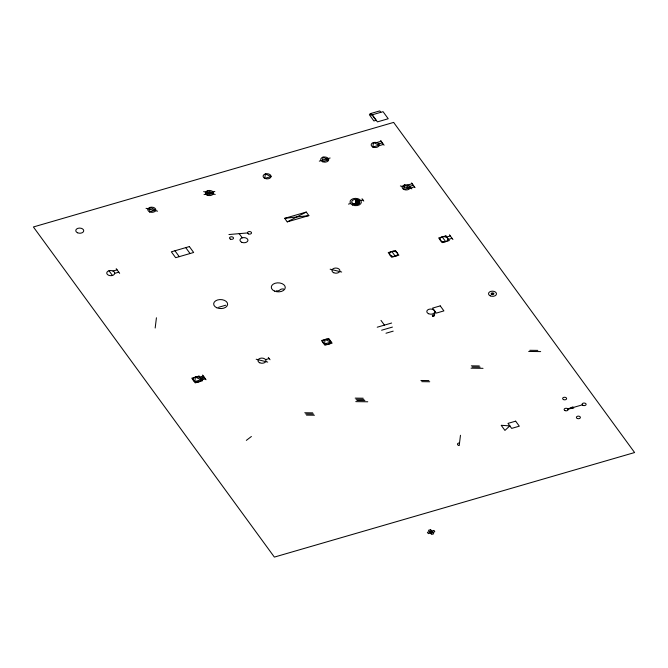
<?xml version="1.0" encoding="UTF-8"?>
<svg xmlns="http://www.w3.org/2000/svg" width="668" height="668" viewBox="0 0 668 668"><rect width="100%" height="100%" fill="white"/><g stroke="black" fill="none" stroke-linecap="round" stroke-linejoin="round"><path stroke-width="1" d="M155.176 328.021L156.429 317.768M460.469 435.277L459.217 445.523A1.996 1.286 1.8 0 1 457.48 444.111A1.996 1.286 1.8 0 1 459.534 442.959M246.333 440.379L251.402 436.488M287.248 221.876L306.278 212.065L308.858 215.605L287.248 221.876L284.668 218.336L306.278 212.065M567.917 409.033L572.885 406.87L573.745 408.048L567.917 409.033L582.329 404.85M376.685 142.576L381.203 141.265M204.032 194.588L214.837 191.457M319.304 161.13L330.117 157.999M378.748 143.879L382.346 142.835M378.973 145.724L383.499 144.405M407.68 185.019L412.181 183.708M112.992 271.024L117.075 269.839M348.487 204.099L350.591 203.489M360.795 200.525L362.899 199.916M409.726 186.33L413.333 185.278M114.721 273.321A3.991 2.58 1.8 0 0 108.926 270.774A3.991 2.58 1.8 0 0 108.55 275.233A3.991 2.58 1.8 0 0 114.721 273.321L118.795 272.193M409.977 188.159L414.477 186.856M446.249 237.165L450.332 235.979M447.969 239.52L452.061 238.334M218.62 307.28L225.826 305.192M199.707 377.069L203.314 376.026M200.425 378.046L204.032 377.002M265.555 359.626L269.154 358.574M377.228 327.211L391.64 323.028M491.306 294.104L493.702 293.402M201.068 378.931L204.675 377.888M201.786 379.917L205.393 378.873M381.612 330.226L392.417 327.086M432.446 315.889L434.25 315.363M385.995 333.24L393.201 331.144M429.491 531.611L431.611 530.993M430.584 533.106L432.705 532.496M284.668 218.336L308.858 215.605M228.932 234.535L247.586 232.932M529.816 350.299L537.807 350.391M528.68 351.451L540.663 351.593M471.324 365.847L479.307 365.947M472.184 367.024L480.167 367.124M471.049 368.177L483.022 368.327M420.89 380.484L428.873 380.585M421.75 381.662L429.733 381.762M355.184 398.128L363.167 398.22M356.044 399.305L364.027 399.406M356.904 400.483L364.895 400.583M355.768 401.635L367.751 401.785M304.75 412.766L312.733 412.857M305.61 413.943L313.601 414.043M306.47 415.12L314.461 415.22M400.357 185.954L411.889 188.793M357.238 200.208L358.933 200.625M356.328 200.417L359.434 201.185M355.844 200.734L359.635 201.669M355.568 201.101L359.685 202.12M355.501 201.527L359.618 202.538M352.086 203.055A1.996 1.286 1.8 0 0 354.75 203.715A1.996 1.286 1.8 0 0 355.693 202.012L359.459 202.938M355.885 202.496L359.192 203.314M355.81 202.913L358.833 203.656M355.543 203.289L358.357 203.982M355.05 203.606L357.731 204.266M354.149 203.815L356.887 204.492M353.364 204.057L355.468 204.583M203.665 191.599L215.205 194.446M146.033 208.332L157.564 211.172M330.151 269.196L341.69 272.035M256.186 359.242L267.718 362.089M380.785 112.316L379.758 110.905L369.955 113.744L370.99 115.163L383.056 111.673L388.225 118.745L377.42 121.885L372.251 114.812M380.626 140.48L384.067 145.198M411.605 182.923L415.053 187.641M449.472 234.802L452.921 239.52M442.183 236.915A3.991 2.58 1.8 0 1 447.977 239.461A3.991 2.58 1.8 0 1 441.807 241.373A3.991 2.58 1.8 0 1 442.183 236.915L445.715 241.607M362.039 198.738L363.759 201.101M391.84 251.527L395.281 256.245M380.994 320.406L384.434 325.116M239.227 233.691L242.242 237.816M268.294 357.397L270.014 359.76M185.754 247.628L190.054 253.523M174.949 250.767L179.249 256.662M202.596 375.04L206.036 379.758M116.215 268.661L119.656 273.379M109.009 270.749L112.449 275.466M434.526 310.762A8.016 5.177 1.8 0 1 433.532 315.597M283.666 289.027A3.382 2.188 1.8 0 0 279.959 289.92A3.382 2.188 1.8 0 1 276.243 290.814M355.693 202.012A1.996 1.286 1.8 0 1 356.637 200.308A1.996 1.286 1.8 0 1 359.292 200.968M150.075 207.397L149.54 211.839L155.778 210.028L150.075 207.397M207.715 190.664L207.18 195.106L213.418 193.294L207.715 190.664M195.39 377.128L194.847 381.57L201.093 379.758L195.39 377.128M265.355 173.939L264.812 178.381L271.058 176.569L265.355 173.939M322.986 157.205L322.452 161.648L328.689 159.836L322.986 157.205M325.074 339.486L324.539 343.928L330.777 342.125L325.074 339.486A3.991 2.58 1.8 0 0 324.615 343.97A3.991 2.58 1.8 0 0 330.785 342.058A3.991 2.58 1.8 0 0 324.99 339.519M373.42 142.568L372.886 147.01L379.123 145.198L373.42 142.568M404.407 185.011L403.864 189.453L410.102 187.65L404.407 185.011M509.826 425.892L504.933 430.409L501.2 425.299L509.826 425.892M371.558 114.136L369.396 114.762L373.913 120.958L376.076 120.332L371.558 114.136M393.636 122.411L33.4 226.97L274.364 557.095L634.6 452.545L393.636 122.411M189.353 246.584L171.342 251.811L175.651 257.706L193.662 252.479L189.353 246.584M395.439 250.483L388.233 252.579L391.673 257.289L398.879 255.201L395.439 250.483M445.873 235.846L438.667 237.933L442.107 242.651L449.313 240.564L445.873 235.846M440.245 305.886L432.588 308.107L436.246 313.117L443.903 310.896L440.245 305.886M198.989 376.084L191.783 378.171L195.231 382.889L202.437 380.802L198.989 376.084M328.673 338.442L321.475 340.538L324.915 345.247L332.121 343.16L328.673 338.442M515.654 421.166L507.997 423.387L511.655 428.397L519.312 426.176L515.654 421.166M430.643 529.666L428.514 530.275L431.553 534.442L433.674 533.824L430.643 529.666M433.833 530.45L427.386 532.321L428.355 533.649L434.801 531.778L433.833 530.45M565.028 410.611A1.996 1.286 1.8 0 0 568.109 409.659A1.996 1.286 1.8 0 0 565.212 408.39A1.996 1.286 1.8 0 0 565.028 410.611M563.541 399.614A1.996 1.286 1.8 0 0 566.623 398.654A1.996 1.286 1.8 0 0 563.734 397.385A1.996 1.286 1.8 0 0 563.541 399.614M577.311 418.477A1.996 1.286 1.8 0 0 580.392 417.525A1.996 1.286 1.8 0 0 577.503 416.248A1.996 1.286 1.8 0 0 577.311 418.477M583.039 405.384A1.996 1.286 1.8 0 0 586.12 404.432A1.996 1.286 1.8 0 0 583.222 403.155A1.996 1.286 1.8 0 0 583.039 405.384M194.931 381.612A3.991 2.58 1.8 0 0 201.093 379.7A3.991 2.58 1.8 0 0 195.306 377.153A3.991 2.58 1.8 0 0 194.931 381.612M259.769 362.791A3.991 2.58 1.8 0 0 265.939 360.879A3.991 2.58 1.8 0 0 260.144 358.332A3.991 2.58 1.8 0 0 259.769 362.791M432.797 316.156A1.002 0.643 1.8 0 0 434.342 315.68A1.002 0.643 1.8 0 0 432.897 315.046A1.002 0.643 1.8 0 0 432.797 316.156M428.597 313.726A3.991 2.58 1.8 0 0 434.768 311.822A3.991 2.58 1.8 0 0 428.973 309.276A3.991 2.58 1.8 0 0 428.597 313.726M491.765 294.454A1.328 0.86 1.8 0 0 493.836 293.836A1.328 0.86 1.8 0 0 491.915 292.968A1.328 0.86 1.8 0 0 491.765 294.454M490.32 295.874A3.991 2.58 1.8 0 0 496.491 293.962A3.991 2.58 1.8 0 0 490.696 291.423A3.991 2.58 1.8 0 0 490.32 295.874M216.833 307.781A6.989 4.509 1.8 0 0 227.621 304.449A6.989 4.509 1.8 0 0 217.484 299.99A6.989 4.509 1.8 0 0 216.833 307.781M274.464 291.056A6.989 4.509 1.8 0 0 285.261 287.716A6.989 4.509 1.8 0 0 275.124 283.265A6.989 4.509 1.8 0 0 274.464 291.056M333.741 272.736A3.991 2.58 1.8 0 0 339.903 270.832A3.991 2.58 1.8 0 0 334.117 268.286A3.991 2.58 1.8 0 0 333.741 272.736M391.373 256.011A3.991 2.58 1.8 0 0 397.543 254.099A3.991 2.58 1.8 0 0 391.749 251.552A3.991 2.58 1.8 0 0 391.373 256.011M241.783 242.292A3.991 2.58 1.8 0 0 247.945 240.388A3.991 2.58 1.8 0 0 242.158 237.841A3.991 2.58 1.8 0 0 241.783 242.292M230.427 239.136A1.996 1.286 1.8 0 0 233.508 238.175A1.996 1.286 1.8 0 0 230.61 236.906A1.996 1.286 1.8 0 0 230.427 239.136M248.438 233.9A1.996 1.286 1.8 0 0 251.519 232.948A1.996 1.286 1.8 0 0 248.621 231.679A1.996 1.286 1.8 0 0 248.438 233.9M403.948 189.495A3.991 2.58 1.8 0 0 410.11 187.583A3.991 2.58 1.8 0 0 404.315 185.036A3.991 2.58 1.8 0 0 403.948 189.495M353.514 204.132A3.991 2.58 1.8 0 0 359.676 202.22A3.991 2.58 1.8 0 0 353.89 199.682A3.991 2.58 1.8 0 0 353.514 204.132M352.604 205.018A5.661 3.649 1.8 0 0 361.338 202.312A5.661 3.649 1.8 0 0 353.13 198.705A5.661 3.649 1.8 0 0 352.604 205.018M77.572 232.781A3.991 2.58 1.8 0 0 83.734 230.877A3.991 2.58 1.8 0 0 77.947 228.331A3.991 2.58 1.8 0 0 77.572 232.781M149.615 211.873A3.991 2.58 1.8 0 0 155.786 209.961A3.991 2.58 1.8 0 0 149.991 207.422A3.991 2.58 1.8 0 0 149.615 211.873M207.255 195.139A3.991 2.58 1.8 0 0 213.426 193.236A3.991 2.58 1.8 0 0 207.631 190.689A3.991 2.58 1.8 0 0 207.255 195.139M264.895 178.414A3.991 2.58 1.8 0 0 271.058 176.511A3.991 2.58 1.8 0 0 265.271 173.964A3.991 2.58 1.8 0 0 264.895 178.414M322.527 161.689A3.991 2.58 1.8 0 0 328.698 159.777A3.991 2.58 1.8 0 0 322.903 157.231A3.991 2.58 1.8 0 0 322.527 161.689M372.961 147.043A3.991 2.58 1.8 0 0 379.132 145.14A3.991 2.58 1.8 0 0 373.337 142.593A3.991 2.58 1.8 0 0 372.961 147.043"/></g></svg>
